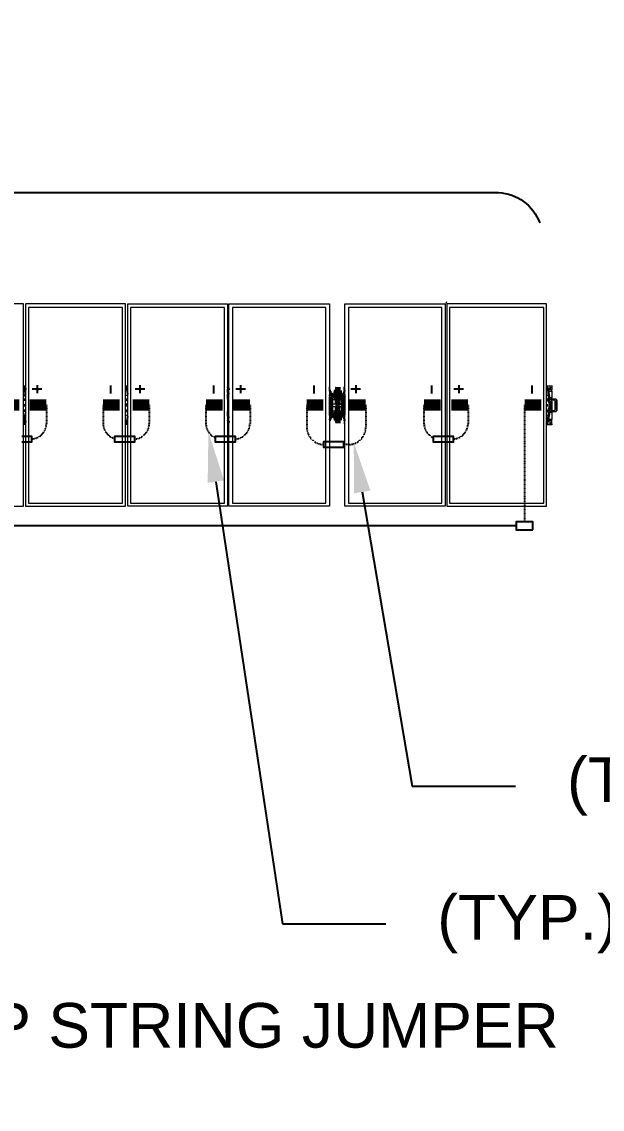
# Model space of a CAD drawing. Header units: feet. Extents: x -327 to 55127, y -2634 to 4121.
# Drawn here: x 2443.6 to 2703, y 1087.1 to 1573.4 of the extents above; entities that cross this region are included whole.
import ezdxf
from ezdxf import colors
from ezdxf.entities.mleader import LeaderData, LeaderLine
from ezdxf.enums import TextEntityAlignment as Align
from ezdxf.lldxf.tags import DXFTag
from ezdxf.math import Vec2, Vec3

# ---------------------------------------------------------------- set-up
doc = ezdxf.new("R2018")
doc.units = ezdxf.units.FT
doc.header["$MEASUREMENT"] = 0
doc.linetypes.add('HIDDEN', pattern=[0.375, 0.25, -0.125])
for name, color, linetype in [('E-DC HARNESS-NEG', 170, 'DC HARNESS CABLE'), ('E-HARN-COMP', 8, 'Continuous'), ('E-TRNK-CABL-NEG', 6, 'HIDDEN'), ('E-TRUNK-CABLE-POS', 6, 'HIDDEN'), ('G-ANNO-TEXT', 1, 'Continuous'), ('Polarity-Text', 7, 'Continuous')]:
    doc.layers.add(name, color=color, linetype=linetype)
doc.styles.add('NEI-A', font='arial.ttf')
doc.styles.get("Standard").update_dxf_attribs({"font": 'arial.ttf'})
tags = doc.linetypes.add('DC HARNESS CABLE', pattern='A,0.5,-0.2,["DH",Standard,S=0.1,R=0,X=-0.1,Y=-0.05],-0.2', length=0.9).pattern_tags.tags
tags[6] = DXFTag(74, 10)

# ---------------------------------------------------------------- blocks, each defined once
blk = doc.blocks.new('A$Cc93f9aa1')
at = {"lineweight": 5}
for points in [[(11.8462, 0), (12.0762, 0), (12.0762, 0.4666), (11.8462, 0.4666)], [(12.0812, 0), (12.3112, 0), (12.3112, 0.4666), (12.0812, 0.4666)], [(12.3045, 0.0067), (12.3045, 0.4583), (12.0878, 0.4583), (12.0878, 0.0067)], [(12.5462, 0), (12.3162, 0), (12.3162, 0.4666), (12.5462, 0.4666)], [(12.5395, 0.0067), (12.5395, 0.4583), (12.3228, 0.4583), (12.3228, 0.0067)], [(12.7811, 0.4666), (12.7811, 0), (12.5495, 0), (12.5495, 0.4666)], [(12.7728, 0.4583), (12.5578, 0.4583), (12.5578, 0.0067), (12.7728, 0.0067)], [(12.8161, 0.4666), (13.0478, 0.4666), (13.0478, 0), (12.8161, 0)], [(12.8245, 0.4583), (12.8245, 0.0067), (13.0395, 0.0067), (13.0395, 0.4583)], [(13.2811, 0.4666), (13.0511, 0.4666), (13.0511, 0), (13.2811, 0)], [(13.0578, 0.4583), (13.0578, 0.0067), (13.2745, 0.0067), (13.2745, 0.4583)], [(12.7928, 0.2667), (12.7945, 0.2667), (12.7945, 0.2583), (12.7928, 0.2583)], [(12.7978, 0.2717), (12.7961, 0.2717)], [(12.7978, 0.2617), (12.7961, 0.2617)], [(12.8045, 0.2617), (12.8028, 0.2617)], [(12.0795, 0.235), (12.0778, 0.2333), (12.0778, 0.2317), (12.0812, 0.2317), (12.0812, 0.2333), (12.0795, 0.2333)], [(12.3145, 0.235), (12.3128, 0.235), (12.3128, 0.2317), (12.3162, 0.2317), (12.3162, 0.2333), (12.3145, 0.2333)], [(12.5478, 0.235), (12.5478, 0.2333), (12.5462, 0.2333), (12.5462, 0.2317), (12.5478, 0.2317), (12.5495, 0.2317), (12.5495, 0.2333), (12.5495, 0.235)], [(12.7828, 0.245), (12.7811, 0.245)], [(12.7828, 0.235), (12.7811, 0.235)], [(12.7828, 0.23), (12.7811, 0.23)], [(12.7845, 0.2483), (12.7861, 0.2483), (12.7861, 0.245), (12.7845, 0.245), (12.7828, 0.2467), (12.7828, 0.2483)], [(12.7845, 0.2483), (12.7828, 0.2467), (12.7845, 0.245), (12.7861, 0.2467)], [(12.7861, 0.2467), (12.7845, 0.2467)], [(12.7945, 0.2483), (12.7928, 0.2483), (12.7911, 0.25), (12.7928, 0.2483)], [(12.7978, 0.2467), (12.7978, 0.2183), (12.7961, 0.2183), (12.7961, 0.2467)], [(12.7978, 0.2367), (12.7961, 0.2367)], [(12.7978, 0.23), (12.7961, 0.23)], [(12.7978, 0.23), (12.7961, 0.23)], [(12.8011, 0.2183), (12.8011, 0.2467), (12.8028, 0.2467), (12.8028, 0.2183)], [(12.8061, 0.23), (12.8045, 0.23)], [(12.8061, 0.23), (12.8045, 0.23)], [(12.8128, 0.2483), (12.8111, 0.2467), (12.8128, 0.245), (12.8145, 0.2467)], [(12.8178, 0.235), (12.8161, 0.235)], [(12.8178, 0.23), (12.8161, 0.23)], [(13.2895, 0.25), (13.2878, 0.25)], [(13.2911, 0.23), (13.2895, 0.23), (13.2878, 0.22), (13.2895, 0.22)], [(12.7828, 0.22), (12.7811, 0.22)], [(12.7861, 0.2167), (12.7861, 0.2183), (12.7861, 0.22), (12.7845, 0.22), (12.7828, 0.22), (12.7828, 0.2183), (12.7828, 0.2167), (12.7845, 0.2167)], [(12.7845, 0.22), (12.7828, 0.2183), (12.7845, 0.2167), (12.7861, 0.2183)], [(12.7861, 0.2183), (12.7845, 0.2183)], [(12.7861, 0.2183), (12.7845, 0.2183)], [(12.7911, 0.2133), (12.7911, 0.215), (12.7945, 0.215), (12.7945, 0.2117), (12.7945, 0.21), (12.7928, 0.21), (12.7928, 0.2083)], [(12.7961, 0.2167), (12.7945, 0.2167)], [(12.7978, 0.2033), (12.7961, 0.2033)], [(12.8128, 0.22), (12.8111, 0.2183), (12.8128, 0.2167), (12.8145, 0.2183)], [(12.8145, 0.21), (12.8145, 0.2133), (12.8161, 0.2133), (12.8161, 0.2117)], [(13.2961, 0.22), (13.2945, 0.22)], [(12.7961, 0.1967), (12.7961, 0.195), (12.7945, 0.195)], [(12.7995, 0.1967), (12.7978, 0.1967)], [(12.7995, 0.195), (12.7978, 0.195)], [(12.8028, 0.195), (12.8011, 0.195)]]:
    blk.add_lwpolyline(points, close=True, dxfattribs=at)
at = {"color": 2, "lineweight": 5}
blk.add_lwpolyline([(13.0495, 0.4683), (13.0511, 0.4716)], dxfattribs=at)
at = {"lineweight": 5}
for points in [[(12.0812, 0.2767), (12.0762, 0.2767)], [(12.3162, 0.2767), (12.3112, 0.2767)], [(12.5495, 0.2767), (12.5462, 0.2767)], [(13.2928, 0.2767), (13.2811, 0.2767)], [(13.2945, 0.2767), (13.2928, 0.2767), (13.2928, 0.2683), (13.2861, 0.2683), (13.2861, 0.2717), (13.2845, 0.2717), (13.2845, 0.27), (13.2828, 0.2733), (13.2845, 0.255), (13.2861, 0.255), (13.2861, 0.2533), (13.2845, 0.27), (13.2845, 0.2683), (13.2845, 0.2667), (13.2861, 0.265), (13.2861, 0.2683), (13.2845, 0.2683)], [(12.0762, 0.255), (12.0778, 0.255), (12.0778, 0.2633), (12.0795, 0.2733)], [(12.0812, 0.2467), (12.0778, 0.2467), (12.0762, 0.2467), (12.0762, 0.2517), (12.0778, 0.2533), (12.0778, 0.255)], [(12.0812, 0.275), (12.0795, 0.275), (12.0795, 0.2733), (12.0778, 0.2733), (12.0778, 0.27), (12.0778, 0.2683)], [(12.0795, 0.27), (12.0795, 0.2733), (12.0795, 0.275)], [(12.3128, 0.255), (12.3112, 0.255), (12.3112, 0.2567), (12.3128, 0.2633), (12.3128, 0.2733), (12.3128, 0.27), (12.3112, 0.2683)], [(12.3128, 0.2467), (12.3112, 0.2467), (12.3112, 0.255)], [(12.3145, 0.27), (12.3145, 0.2733), (12.3145, 0.275), (12.3128, 0.275), (12.3128, 0.2733), (12.3145, 0.2733)], [(12.5478, 0.255), (12.5462, 0.255), (12.5462, 0.2567), (12.5478, 0.2633), (12.5478, 0.2733), (12.5478, 0.275), (12.5478, 0.2733), (12.5478, 0.2717), (12.5462, 0.27), (12.5462, 0.2683)], [(12.5478, 0.2467), (12.5462, 0.2467), (12.5462, 0.255)], [(12.5478, 0.275), (12.5495, 0.275)], [(12.5495, 0.27), (12.5495, 0.2733)], [(12.7861, 0.2117), (12.7861, 0.2133), (12.7828, 0.2133), (12.7828, 0.2117), (12.7811, 0.21), (12.7811, 0.2133), (12.7828, 0.2133), (12.7828, 0.215), (12.7811, 0.215), (12.7811, 0.25), (12.7828, 0.25), (12.7828, 0.2517), (12.7828, 0.2533), (12.7811, 0.255), (12.7811, 0.2533), (12.7811, 0.255), (12.7811, 0.2517), (12.7861, 0.2517), (12.7861, 0.2533), (12.7861, 0.255), (12.7828, 0.265), (12.7811, 0.265), (12.7795, 0.2667)], [(12.7795, 0.255), (12.7795, 0.255)], [(12.7811, 0.2667), (12.7828, 0.2667), (12.7828, 0.2683), (12.7811, 0.2683), (12.7811, 0.27), (12.7811, 0.275)], [(12.7811, 0.27), (12.7811, 0.27)], [(12.7811, 0.2667), (12.7811, 0.2667)], [(12.7811, 0.265), (12.7861, 0.255), (12.7811, 0.255), (12.7811, 0.2567)], [(12.7811, 0.25), (12.7811, 0.2517)], [(12.7845, 0.2667), (12.7828, 0.2667), (12.7828, 0.2633), (12.7828, 0.265), (12.7845, 0.265), (12.7845, 0.2633)], [(12.7845, 0.2617), (12.7911, 0.2583), (12.7911, 0.2567)], [(12.7861, 0.2583), (12.7911, 0.2533)], [(12.7895, 0.2533), (12.7878, 0.2533), (12.7895, 0.2533), (12.7895, 0.2517), (12.7911, 0.2517), (12.7878, 0.255), (12.7878, 0.2517), (12.7861, 0.2517), (12.7878, 0.2517), (12.7878, 0.215), (12.7861, 0.215)], [(12.7861, 0.255), (12.7878, 0.255), (12.7861, 0.255), (12.7861, 0.2533)], [(12.7928, 0.2667), (12.7911, 0.2617), (12.7911, 0.25), (12.7911, 0.2517)], [(12.7911, 0.26), (12.7911, 0.25), (12.7928, 0.25), (12.7945, 0.2483), (12.7961, 0.2483)], [(12.7945, 0.255), (12.7945, 0.25), (12.7928, 0.25), (12.7911, 0.2517), (12.7928, 0.2567), (12.7928, 0.255), (12.7945, 0.255), (12.7945, 0.2583)], [(12.7928, 0.2667), (12.7928, 0.2667)], [(12.7928, 0.26), (12.7928, 0.26)], [(12.8045, 0.2683), (12.8028, 0.2683), (12.8011, 0.2683), (12.8011, 0.27), (12.7995, 0.27), (12.7978, 0.27), (12.7995, 0.27), (12.7978, 0.27), (12.7961, 0.2717), (12.7961, 0.2733), (12.7945, 0.2733), (12.7945, 0.27), (12.7961, 0.27), (12.7961, 0.2683), (12.7978, 0.2683), (12.7995, 0.2683), (12.7995, 0.2667)], [(12.7961, 0.27), (12.7945, 0.27), (12.7961, 0.27), (12.7978, 0.27), (12.7961, 0.27), (12.7978, 0.27), (12.7978, 0.2683), (12.7961, 0.2683), (12.7961, 0.2467)], [(12.7961, 0.2383), (12.7945, 0.2383), (12.7945, 0.2617), (12.7945, 0.27)], [(12.7945, 0.2667), (12.7961, 0.2667)], [(12.7961, 0.2733), (12.7978, 0.2733), (12.8028, 0.2733), (12.8045, 0.2733), (12.8061, 0.2733)], [(12.7961, 0.27), (12.7961, 0.27)], [(12.8028, 0.2467), (12.8028, 0.2683), (12.8011, 0.2683), (12.8011, 0.2467), (12.7995, 0.2467), (12.7995, 0.2183), (12.7978, 0.2183), (12.7978, 0.1967), (12.7961, 0.1967), (12.7961, 0.2183)], [(12.7978, 0.2717), (12.7995, 0.2717)], [(12.7978, 0.2667), (12.7995, 0.2667), (12.7995, 0.2467), (12.7978, 0.2467), (12.7978, 0.2683), (12.7995, 0.2683), (12.8011, 0.2683), (12.8028, 0.2683), (12.8028, 0.27), (12.8011, 0.27), (12.8028, 0.27), (12.8011, 0.27), (12.8028, 0.27), (12.8045, 0.27), (12.8028, 0.27), (12.8045, 0.27), (12.8061, 0.27)], [(12.8011, 0.2667), (12.8028, 0.2667)], [(12.8061, 0.2717), (12.8045, 0.2717), (12.8028, 0.27), (12.8045, 0.27), (12.8045, 0.2733), (12.8045, 0.2717)], [(12.8028, 0.2717), (12.8045, 0.2717), (12.8028, 0.2717)], [(12.8045, 0.27), (12.8045, 0.2617), (12.8045, 0.2383), (12.8028, 0.2383)], [(12.8028, 0.27), (12.8028, 0.27)], [(12.8078, 0.2517), (12.8078, 0.25), (12.8078, 0.2617), (12.8078, 0.2667), (12.8078, 0.2583), (12.8045, 0.2583), (12.8045, 0.2667), (12.8061, 0.2667), (12.8045, 0.2667)], [(12.8045, 0.2583), (12.8045, 0.255), (12.8078, 0.255), (12.8078, 0.2567), (12.8078, 0.2583)], [(12.8078, 0.2567), (12.8078, 0.2517), (12.8078, 0.25), (12.8061, 0.25), (12.8045, 0.255)], [(12.8061, 0.2667), (12.8061, 0.2667)], [(12.8061, 0.25), (12.8061, 0.2483), (12.8078, 0.25), (12.8061, 0.2483), (12.8078, 0.25), (12.8095, 0.25), (12.8095, 0.26)], [(12.8078, 0.26), (12.8078, 0.26)], [(12.8111, 0.255), (12.8095, 0.255), (12.8111, 0.255), (12.8111, 0.2533), (12.8111, 0.2517), (12.8145, 0.2517), (12.8145, 0.255), (12.8111, 0.255), (12.8161, 0.265), (12.8145, 0.265), (12.8161, 0.2667), (12.8145, 0.2667), (12.8145, 0.27), (12.8145, 0.275), (12.8161, 0.275)], [(12.8145, 0.265), (12.8095, 0.255), (12.8111, 0.255), (12.8111, 0.2533)], [(12.8145, 0.255), (12.8161, 0.255), (12.8161, 0.2533), (12.8161, 0.255), (12.8161, 0.2533), (12.8161, 0.2517), (12.8145, 0.2517), (12.8145, 0.25), (12.8161, 0.25), (12.8161, 0.215), (12.8145, 0.215), (12.8145, 0.2133), (12.8111, 0.2133), (12.8111, 0.2117), (12.8111, 0.21), (12.8095, 0.21), (12.8145, 0.2), (12.8161, 0.2), (12.8145, 0.2017)], [(12.8111, 0.215), (12.8095, 0.215), (12.8095, 0.2517), (12.8111, 0.2517), (12.8095, 0.2517), (12.8095, 0.255)], [(12.8095, 0.2517), (12.8095, 0.2517)], [(12.8111, 0.2517), (12.8111, 0.2517)], [(12.8145, 0.27), (12.8145, 0.27)], [(12.8145, 0.2667), (12.8145, 0.2667)], [(12.8161, 0.2567), (12.8161, 0.255)], [(12.8161, 0.2517), (12.8161, 0.25)], [(12.8178, 0.255), (12.8178, 0.255)], [(13.2828, 0.27), (13.2828, 0.2733), (13.2811, 0.2733), (13.2811, 0.2717)], [(13.2845, 0.255), (13.2845, 0.2467), (13.2811, 0.2467)], [(13.2811, 0.245), (13.2845, 0.245), (13.2861, 0.245), (13.2861, 0.2533), (13.2878, 0.25), (13.2878, 0.2467)], [(13.2828, 0.2733), (13.2828, 0.275), (13.2828, 0.2733)], [(13.2845, 0.2667), (13.2878, 0.25), (13.2895, 0.25), (13.2861, 0.265), (13.2928, 0.265), (13.2928, 0.2683)], [(13.2928, 0.265), (13.2928, 0.25), (13.2895, 0.25), (13.2895, 0.2467), (13.2878, 0.2467), (13.2878, 0.245), (13.2861, 0.245), (13.2878, 0.245), (13.2895, 0.245), (13.2895, 0.2467), (13.2928, 0.2467), (13.2928, 0.25)], [(13.2895, 0.2733), (13.2878, 0.2733), (13.2911, 0.2733), (13.2928, 0.2733)], [(13.2878, 0.2717), (13.2911, 0.2717)], [(12.0762, 0.2467), (12.0778, 0.2467)], [(12.0812, 0.245), (12.0778, 0.245), (12.0762, 0.245)], [(12.0812, 0.2433), (12.0778, 0.2433), (12.0762, 0.2433)], [(12.0778, 0.2433), (12.0778, 0.245)], [(12.3162, 0.2467), (12.3112, 0.2467)], [(12.3162, 0.245), (12.3112, 0.245), (12.3128, 0.245)], [(12.3112, 0.245), (12.3112, 0.2433), (12.3162, 0.2433)], [(12.5495, 0.2467), (12.5462, 0.2467)], [(12.5495, 0.245), (12.5462, 0.245), (12.5478, 0.245)], [(12.5462, 0.245), (12.5462, 0.2433), (12.5495, 0.2433)], [(12.7811, 0.2467), (12.7828, 0.2467), (12.7828, 0.2483), (12.7845, 0.2483), (12.7861, 0.2483), (12.7861, 0.2467), (12.7878, 0.2467)], [(12.7828, 0.2483), (12.7828, 0.2483)], [(12.7828, 0.2467), (12.7828, 0.245), (12.7845, 0.245), (12.7861, 0.245), (12.7861, 0.2467), (12.7845, 0.2467), (12.7861, 0.2467), (12.7845, 0.2467), (12.7861, 0.2467), (12.7845, 0.2467), (12.7861, 0.2467), (12.7845, 0.2467)], [(12.7828, 0.2467), (12.7828, 0.2467)], [(12.7828, 0.245), (12.7828, 0.245)], [(12.7845, 0.2483), (12.7845, 0.2483)], [(12.7845, 0.245), (12.7845, 0.245)], [(12.7861, 0.2483), (12.7861, 0.2483)], [(12.7861, 0.2467), (12.7861, 0.2467)], [(12.7861, 0.245), (12.7861, 0.245)], [(12.7945, 0.245), (12.7878, 0.245)], [(12.7978, 0.235), (12.7961, 0.235), (12.7945, 0.235), (12.7945, 0.2367), (12.7945, 0.2383), (12.7945, 0.2367), (12.7961, 0.235), (12.7878, 0.235), (12.7878, 0.23), (12.7961, 0.23), (12.7945, 0.2283), (12.7945, 0.2267), (12.7945, 0.23), (12.7961, 0.23), (12.7945, 0.23)], [(12.7945, 0.2467), (12.7945, 0.2483), (12.7961, 0.2483), (12.7945, 0.2483), (12.7945, 0.25)], [(12.7945, 0.195), (12.7945, 0.1933), (12.7961, 0.1933), (12.7961, 0.195), (12.7945, 0.195), (12.7945, 0.2033), (12.7945, 0.2267), (12.7961, 0.2267)], [(12.7961, 0.1933), (12.8028, 0.1933), (12.8045, 0.1933), (12.8028, 0.1933), (12.8028, 0.195), (12.8011, 0.195), (12.8028, 0.195), (12.8045, 0.195), (12.8045, 0.2033), (12.8028, 0.2033), (12.8045, 0.2033), (12.8045, 0.2267), (12.8028, 0.2267)], [(12.8028, 0.23), (12.8095, 0.23), (12.8095, 0.235), (12.8028, 0.235)], [(12.8095, 0.2483), (12.8045, 0.2483), (12.8061, 0.2483), (12.8078, 0.2483), (12.8061, 0.2483), (12.8078, 0.2483)], [(12.8095, 0.245), (12.8045, 0.245), (12.8061, 0.2467), (12.8095, 0.2467)], [(12.8061, 0.235), (12.8045, 0.235), (12.8045, 0.2383), (12.8061, 0.2383)], [(12.8045, 0.2383), (12.8045, 0.2367), (12.8061, 0.2367), (12.8045, 0.2367), (12.8045, 0.235)], [(12.8045, 0.2267), (12.8045, 0.23), (12.8045, 0.2267), (12.8061, 0.2267)], [(12.8095, 0.235), (12.8111, 0.235)], [(12.8111, 0.2467), (12.8111, 0.245), (12.8111, 0.2483), (12.8128, 0.2483), (12.8111, 0.2483), (12.8111, 0.2467), (12.8128, 0.2467), (12.8145, 0.2467), (12.8128, 0.245), (12.8111, 0.245), (12.8128, 0.245), (12.8145, 0.245), (12.8145, 0.2467), (12.8128, 0.2467), (12.8145, 0.2467), (12.8128, 0.2467), (12.8145, 0.2467), (12.8128, 0.2467), (12.8145, 0.2467), (12.8128, 0.2467), (12.8145, 0.2467), (12.8145, 0.2483), (12.8128, 0.2483), (12.8145, 0.2483), (12.8145, 0.2467)], [(12.8111, 0.2483), (12.8111, 0.2483)], [(12.8111, 0.2467), (12.8111, 0.2467)], [(12.8111, 0.245), (12.8111, 0.245)], [(12.8128, 0.2483), (12.8128, 0.2483)], [(12.8128, 0.245), (12.8128, 0.245)], [(12.8145, 0.2483), (12.8145, 0.2483)], [(12.8145, 0.2467), (12.8145, 0.2467)], [(12.8145, 0.245), (12.8145, 0.245)], [(12.8161, 0.245), (12.8178, 0.245)], [(13.2811, 0.2433), (13.2845, 0.2433), (13.2845, 0.245), (13.2845, 0.2433), (13.2845, 0.245)], [(13.2811, 0.2317), (13.2845, 0.2317), (13.2845, 0.2333), (13.2828, 0.2333), (13.2828, 0.235), (13.2811, 0.2333)], [(13.2895, 0.2317), (13.2895, 0.235), (13.2861, 0.2433), (13.2861, 0.245), (13.2845, 0.245), (13.2845, 0.2467)], [(13.2878, 0.235), (13.2845, 0.2433), (13.2861, 0.2433), (13.2845, 0.2433), (13.2861, 0.2433), (13.2861, 0.245), (13.2845, 0.245), (13.2861, 0.245)], [(13.2895, 0.235), (13.2878, 0.235), (13.2878, 0.2317), (13.2845, 0.2233)], [(13.2878, 0.2217), (13.2861, 0.2217), (13.2895, 0.23), (13.2911, 0.23)], [(13.2878, 0.245), (13.2895, 0.235), (13.2911, 0.235), (13.2895, 0.235), (13.2895, 0.23), (13.2878, 0.23)], [(13.2911, 0.2317), (13.2911, 0.235), (13.2895, 0.245)], [(13.2945, 0.2467), (13.2928, 0.2467), (13.2945, 0.2467), (13.2961, 0.245), (13.2978, 0.245), (13.2961, 0.245), (13.2928, 0.245), (13.2928, 0.2183), (13.2945, 0.2183), (13.2945, 0.22), (13.2961, 0.22), (13.2961, 0.2183), (13.2961, 0.22), (13.2978, 0.22), (13.2995, 0.22), (13.2995, 0.2217)], [(13.2978, 0.2467), (13.2961, 0.2467), (13.2945, 0.2467), (13.2928, 0.2467), (13.2928, 0.245), (13.2945, 0.245)], [(13.2928, 0.2467), (13.2961, 0.2467), (13.2978, 0.2467), (13.2978, 0.245), (13.2995, 0.245), (13.2995, 0.2433), (13.3011, 0.2433)], [(13.2928, 0.22), (13.2928, 0.2233), (13.2928, 0.2417), (13.2928, 0.245)], [(13.3028, 0.2467), (13.2995, 0.2467), (13.2945, 0.2467), (13.2961, 0.2467), (13.2961, 0.245)], [(13.2995, 0.2433), (13.2995, 0.245), (13.2978, 0.245), (13.2961, 0.245), (13.2961, 0.2467)], [(13.2995, 0.245), (13.2978, 0.245)], [(13.3011, 0.2283), (13.3011, 0.2233), (13.3011, 0.2433), (13.3011, 0.2383)], [(13.3011, 0.2267), (13.3011, 0.2283), (13.3011, 0.2383), (13.3028, 0.2383)], [(13.3011, 0.2367), (13.3011, 0.2383), (13.3011, 0.2367)], [(13.3028, 0.245), (13.3045, 0.245), (13.3045, 0.22), (13.3028, 0.22)], [(12.0812, 0.2217), (12.0778, 0.2217), (12.0762, 0.2217)], [(12.0762, 0.22), (12.0778, 0.22), (12.0812, 0.22)], [(12.0778, 0.21), (12.0778, 0.2117), (12.0762, 0.215), (12.0762, 0.2183), (12.0778, 0.2183), (12.0762, 0.2183)], [(12.0762, 0.21), (12.0778, 0.21), (12.0778, 0.2), (12.0795, 0.1933), (12.0795, 0.1917), (12.0812, 0.1917)], [(12.0778, 0.22), (12.0778, 0.2217)], [(12.0812, 0.2183), (12.0778, 0.2183)], [(12.3162, 0.2217), (12.3112, 0.2217), (12.3112, 0.22)], [(12.3162, 0.22), (12.3112, 0.22), (12.3128, 0.22)], [(12.3145, 0.1917), (12.3128, 0.1917), (12.3128, 0.2), (12.3112, 0.21), (12.3112, 0.2183), (12.3128, 0.2183)], [(12.3112, 0.2183), (12.3162, 0.2183)], [(12.5495, 0.2217), (12.5462, 0.2217), (12.5462, 0.22)], [(12.5495, 0.22), (12.5462, 0.22), (12.5478, 0.22)], [(12.5478, 0.1917), (12.5478, 0.2), (12.5462, 0.21), (12.5462, 0.2183), (12.5478, 0.2183)], [(12.5462, 0.2183), (12.5495, 0.2183)], [(12.7795, 0.21), (12.7795, 0.21)], [(12.7811, 0.2017), (12.7795, 0.2)], [(12.7811, 0.2183), (12.7828, 0.2183), (12.7828, 0.22), (12.7845, 0.22), (12.7861, 0.22), (12.7861, 0.2183), (12.7861, 0.2167), (12.7845, 0.2167), (12.7828, 0.2183)], [(12.7811, 0.2133), (12.7811, 0.215)], [(12.7811, 0.2117), (12.7811, 0.21), (12.7861, 0.21), (12.7811, 0.2), (12.7828, 0.2), (12.7861, 0.21), (12.7861, 0.2117), (12.7861, 0.21), (12.7878, 0.21), (12.7911, 0.2133), (12.7895, 0.2133), (12.7895, 0.2117), (12.7878, 0.2117), (12.7895, 0.2117)], [(12.7828, 0.22), (12.7828, 0.22)], [(12.7828, 0.2183), (12.7828, 0.2183)], [(12.7828, 0.2167), (12.7828, 0.2167)], [(12.7845, 0.2017), (12.7845, 0.2), (12.7828, 0.2), (12.7828, 0.2017), (12.7828, 0.1983), (12.7845, 0.1983)], [(12.7845, 0.22), (12.7845, 0.22)], [(12.7845, 0.2183), (12.7861, 0.2183)], [(12.7845, 0.2183), (12.7861, 0.2183)], [(12.7845, 0.2183), (12.7861, 0.2183)], [(12.7845, 0.2183), (12.7861, 0.2183)], [(12.7845, 0.2183), (12.7861, 0.2183)], [(12.7845, 0.2167), (12.7845, 0.2167)], [(12.7845, 0.2033), (12.7911, 0.2067), (12.7911, 0.2083)], [(12.7861, 0.22), (12.7861, 0.22)], [(12.7861, 0.2183), (12.7861, 0.2183)], [(12.7861, 0.2167), (12.7861, 0.2167)], [(12.7861, 0.215), (12.7861, 0.215)], [(12.7861, 0.2133), (12.7878, 0.2133), (12.7878, 0.21), (12.7861, 0.21)], [(12.7861, 0.2067), (12.7911, 0.2117)], [(12.7878, 0.22), (12.7945, 0.22)], [(12.7878, 0.215), (12.7878, 0.215)], [(12.7911, 0.205), (12.7911, 0.215), (12.7928, 0.2167), (12.7945, 0.2167), (12.7928, 0.2167), (12.7911, 0.215)], [(12.7928, 0.1983), (12.7911, 0.205), (12.7911, 0.215), (12.7911, 0.2133)], [(12.7945, 0.215), (12.7945, 0.2167), (12.7928, 0.215)], [(12.7945, 0.2067), (12.7945, 0.1983), (12.7928, 0.1983), (12.7928, 0.2067), (12.7945, 0.2067), (12.7945, 0.21)], [(12.7928, 0.205), (12.7928, 0.205)], [(12.7961, 0.2167), (12.7945, 0.2167), (12.7945, 0.2183)], [(12.8028, 0.2183), (12.8028, 0.1967), (12.8011, 0.1967), (12.8011, 0.2183), (12.7995, 0.2183), (12.7995, 0.1983), (12.7978, 0.1983)], [(12.8095, 0.2183), (12.8061, 0.2183), (12.8045, 0.22), (12.8095, 0.22)], [(12.8095, 0.205), (12.8095, 0.215), (12.8078, 0.215), (12.8061, 0.2167), (12.8045, 0.2167), (12.8095, 0.2167)], [(12.8045, 0.21), (12.8045, 0.2067), (12.8078, 0.2067), (12.8078, 0.2083), (12.8078, 0.21), (12.8061, 0.21), (12.8045, 0.2117), (12.8061, 0.215), (12.8078, 0.215), (12.8078, 0.2083)], [(12.8045, 0.1983), (12.8061, 0.1983), (12.8045, 0.1983), (12.8045, 0.2067)], [(12.8061, 0.215), (12.8061, 0.2167), (12.8078, 0.2167), (12.8061, 0.2167), (12.8078, 0.215), (12.8061, 0.2167), (12.8078, 0.2167)], [(12.8078, 0.2067), (12.8078, 0.1983), (12.8078, 0.215), (12.8078, 0.2133)], [(12.8078, 0.205), (12.8078, 0.205)], [(12.8095, 0.215), (12.8095, 0.215)], [(12.8111, 0.2117), (12.8095, 0.2117), (12.8095, 0.21), (12.8095, 0.2133), (12.8111, 0.2133)], [(12.8095, 0.21), (12.8111, 0.21)], [(12.8128, 0.2183), (12.8145, 0.2183), (12.8128, 0.2183), (12.8145, 0.2183), (12.8128, 0.2183), (12.8145, 0.2183), (12.8128, 0.2183), (12.8145, 0.2183), (12.8128, 0.2183), (12.8145, 0.2183), (12.8145, 0.22), (12.8128, 0.22), (12.8111, 0.22), (12.8111, 0.2183), (12.8111, 0.2167), (12.8128, 0.2167), (12.8145, 0.2183), (12.8145, 0.2167), (12.8128, 0.2167), (12.8111, 0.2167), (12.8111, 0.2183), (12.8111, 0.22), (12.8128, 0.22), (12.8145, 0.22), (12.8145, 0.2183)], [(12.8111, 0.22), (12.8111, 0.22)], [(12.8111, 0.2183), (12.8111, 0.2183)], [(12.8111, 0.2167), (12.8111, 0.2167)], [(12.8111, 0.215), (12.8111, 0.215)], [(12.8161, 0.2), (12.8111, 0.21), (12.8145, 0.21)], [(12.8128, 0.22), (12.8128, 0.22)], [(12.8128, 0.2167), (12.8128, 0.2167)], [(12.8145, 0.22), (12.8145, 0.22)], [(12.8145, 0.2183), (12.8145, 0.2183)], [(12.8145, 0.2167), (12.8145, 0.2167)], [(12.8161, 0.22), (12.8178, 0.22)], [(12.8161, 0.215), (12.8161, 0.2133)], [(12.8178, 0.2117), (12.8161, 0.2117), (12.8161, 0.21)], [(12.8178, 0.21), (12.8178, 0.21)], [(13.2861, 0.2217), (13.2845, 0.2217), (13.2845, 0.22), (13.2845, 0.2217), (13.2811, 0.2217)], [(13.2811, 0.22), (13.2845, 0.22), (13.2861, 0.22), (13.2878, 0.22)], [(13.2811, 0.2183), (13.2845, 0.2183)], [(13.2828, 0.1917), (13.2845, 0.21), (13.2861, 0.2117), (13.2861, 0.22), (13.2878, 0.22), (13.2895, 0.22), (13.2895, 0.2183), (13.2878, 0.2183), (13.2878, 0.22), (13.2878, 0.215), (13.2878, 0.2167), (13.2895, 0.2167), (13.2878, 0.2167), (13.2878, 0.215), (13.2845, 0.2), (13.2861, 0.2), (13.2895, 0.2167), (13.2928, 0.2167), (13.2928, 0.2)], [(13.2845, 0.2217), (13.2845, 0.22), (13.2861, 0.22), (13.2861, 0.2217), (13.2845, 0.2217), (13.2861, 0.2217), (13.2845, 0.22), (13.2861, 0.22), (13.2845, 0.22), (13.2845, 0.2183), (13.2845, 0.21)], [(13.2845, 0.1967), (13.2845, 0.195), (13.2861, 0.2117), (13.2878, 0.215), (13.2895, 0.215)], [(13.2928, 0.2167), (13.2928, 0.2183), (13.2895, 0.2183), (13.2895, 0.2167)], [(13.3011, 0.2217), (13.2995, 0.2217), (13.2995, 0.22), (13.2978, 0.22), (13.2978, 0.2183), (13.2961, 0.2183), (13.2928, 0.2183), (13.2945, 0.2183), (13.2995, 0.2183), (13.3028, 0.2183)], [(13.2945, 0.22), (13.2928, 0.22), (13.2961, 0.22), (13.2978, 0.22), (13.2961, 0.22), (13.2978, 0.22), (13.2995, 0.22)], [(13.2928, 0.2183), (13.2945, 0.2183)], [(12.0812, 0.1883), (12.0762, 0.1883)], [(12.0778, 0.1967), (12.0778, 0.195), (12.0778, 0.1917), (12.0795, 0.1917), (12.0795, 0.19), (12.0795, 0.1917), (12.0795, 0.195)], [(12.3112, 0.1967), (12.3128, 0.195), (12.3128, 0.19), (12.3145, 0.19), (12.3145, 0.1917), (12.3145, 0.195)], [(12.3162, 0.1883), (12.3112, 0.1883)], [(12.5462, 0.1967), (12.5462, 0.195), (12.5478, 0.1933), (12.5478, 0.19), (12.5495, 0.19)], [(12.5495, 0.1883), (12.5462, 0.1883)], [(12.5495, 0.195), (12.5495, 0.1917), (12.5478, 0.1917), (12.5478, 0.19)], [(12.7811, 0.1983), (12.7828, 0.1983), (12.7811, 0.1967)], [(12.7811, 0.1983), (12.7811, 0.1983)], [(12.7811, 0.195), (12.7811, 0.19)], [(12.7811, 0.195), (12.7811, 0.195)], [(12.7945, 0.1983), (12.7961, 0.1983)], [(12.7978, 0.1933), (12.7961, 0.1933), (12.7978, 0.1933), (12.7961, 0.1933), (12.7978, 0.195), (12.7995, 0.195), (12.7978, 0.195), (12.7978, 0.1967)], [(12.7978, 0.195), (12.7961, 0.195), (12.7961, 0.1967)], [(12.7995, 0.1983), (12.7995, 0.1967), (12.8011, 0.1967), (12.8028, 0.1967), (12.8011, 0.1967), (12.8011, 0.195), (12.8028, 0.195), (12.8045, 0.1933), (12.8061, 0.1933), (12.8045, 0.1933), (12.8028, 0.1933)], [(12.8011, 0.1983), (12.8028, 0.1983)], [(12.8028, 0.195), (12.8028, 0.1967), (12.8028, 0.195), (12.8045, 0.195), (12.8045, 0.1933)], [(12.8061, 0.195), (12.8045, 0.195), (12.8028, 0.1967)], [(12.8145, 0.1967), (12.8145, 0.1983), (12.8161, 0.1983)], [(12.8145, 0.1983), (12.8145, 0.1983)], [(12.8145, 0.195), (12.8145, 0.19), (12.8161, 0.19)], [(13.2811, 0.1933), (13.2828, 0.1917), (13.2828, 0.19), (13.2845, 0.19)], [(13.2811, 0.1883), (13.2928, 0.1883)], [(13.2945, 0.1883), (13.2928, 0.1883), (13.2928, 0.1967), (13.2861, 0.1967), (13.2861, 0.195), (13.2845, 0.195), (13.2828, 0.1917), (13.2828, 0.19)], [(13.2845, 0.1917), (13.2828, 0.1917), (13.2828, 0.195)], [(13.2928, 0.1967), (13.2928, 0.2), (13.2861, 0.2), (13.2861, 0.1967), (13.2845, 0.1967), (13.2845, 0.1983)], [(13.2911, 0.1933), (13.2878, 0.1933)], [(13.2895, 0.1917), (13.2878, 0.1917), (13.2911, 0.1917), (13.2928, 0.1917)]]:
    blk.add_lwpolyline(points, dxfattribs=at)
at = {"color": 8, "lineweight": 5, "true_color": 0x808080}
for points in [[(12.0812, 0.2767), (12.0762, 0.2767)], [(12.3162, 0.2767), (12.3112, 0.2767)], [(12.5495, 0.2767), (12.5462, 0.2767)], [(13.2928, 0.2767), (13.2811, 0.2767)], [(12.0762, 0.2733), (12.0778, 0.2733), (12.0778, 0.275), (12.0795, 0.275)], [(12.0762, 0.27), (12.0778, 0.27), (12.0778, 0.2683), (12.0762, 0.2617)], [(12.0762, 0.2683), (12.0778, 0.2683), (12.0762, 0.2667)], [(12.0812, 0.255), (12.0778, 0.255)], [(12.0795, 0.2733), (12.0795, 0.2733)], [(12.0795, 0.2733), (12.0812, 0.2583)], [(12.0812, 0.2683), (12.0812, 0.27)], [(12.3112, 0.2733), (12.3128, 0.2733), (12.3128, 0.275)], [(12.3112, 0.27), (12.3128, 0.27), (12.3128, 0.2683), (12.3112, 0.2617)], [(12.3112, 0.2667), (12.3112, 0.2683), (12.3128, 0.2683)], [(12.3162, 0.255), (12.3112, 0.255)], [(12.3145, 0.2733), (12.3145, 0.2733)], [(12.3145, 0.2733), (12.3162, 0.2583)], [(12.3162, 0.2683), (12.3145, 0.27)], [(12.5462, 0.2733), (12.5462, 0.275), (12.5478, 0.275)], [(12.5462, 0.2617), (12.5462, 0.27), (12.5478, 0.27)], [(12.5462, 0.2667), (12.5462, 0.2683)], [(12.5495, 0.255), (12.5462, 0.255)], [(12.5478, 0.2733), (12.5495, 0.2583)], [(12.5495, 0.2733), (12.5495, 0.2733)], [(12.5495, 0.2683), (12.5495, 0.27)], [(12.7795, 0.2567), (12.7795, 0.2567)], [(12.7811, 0.2567), (12.7828, 0.2567)], [(12.7845, 0.26), (12.7861, 0.2583), (12.7878, 0.2583), (12.7895, 0.2567), (12.7911, 0.255)], [(12.7861, 0.2483), (12.7861, 0.2517)], [(12.7945, 0.2617), (12.7945, 0.27)], [(12.7945, 0.2583), (12.7961, 0.2583)], [(12.7945, 0.255), (12.7961, 0.255)], [(12.7961, 0.2733), (12.7961, 0.2717)], [(12.7961, 0.2717), (12.7961, 0.2717)], [(12.7961, 0.27), (12.7978, 0.27), (12.7995, 0.27), (12.7978, 0.27), (12.7995, 0.27), (12.8011, 0.27), (12.8028, 0.27), (12.8011, 0.27)], [(12.7961, 0.2617), (12.7961, 0.2383), (12.7961, 0.235), (12.7978, 0.235)], [(12.8028, 0.2717), (12.8028, 0.2733)], [(12.8028, 0.2717), (12.8028, 0.2717)], [(12.8028, 0.27), (12.8045, 0.27), (12.8045, 0.2617)], [(12.8028, 0.2617), (12.8028, 0.2383), (12.8028, 0.235)], [(12.8045, 0.2583), (12.8061, 0.2583)], [(12.8045, 0.255), (12.8061, 0.255)], [(12.8111, 0.2517), (12.8111, 0.2483)], [(12.8161, 0.2667), (12.8178, 0.2667)], [(12.8161, 0.2567), (12.8178, 0.2567)], [(12.8161, 0.2567), (12.8161, 0.2567)], [(13.2811, 0.275), (13.2828, 0.275)], [(13.2811, 0.265), (13.2828, 0.2733)], [(13.2845, 0.255), (13.2811, 0.255)], [(12.7828, 0.25), (12.7828, 0.2483)], [(12.7828, 0.245), (12.7828, 0.22)], [(12.7861, 0.22), (12.7861, 0.245)], [(12.7945, 0.25), (12.7961, 0.25)], [(12.7961, 0.2033), (12.7961, 0.2267), (12.7961, 0.23), (12.7978, 0.23)], [(12.8028, 0.2033), (12.8028, 0.23)], [(12.8045, 0.25), (12.8061, 0.25)], [(12.8045, 0.235), (12.8061, 0.235)], [(12.8045, 0.23), (12.8061, 0.23)], [(12.8111, 0.245), (12.8111, 0.22)], [(12.8145, 0.2483), (12.8145, 0.25)], [(12.8145, 0.22), (12.8145, 0.245)], [(13.2961, 0.245), (13.2978, 0.245)], [(13.3028, 0.2467), (13.3028, 0.2183)], [(12.0762, 0.195), (12.0778, 0.195), (12.0778, 0.1967), (12.0762, 0.2033)], [(12.0778, 0.21), (12.0812, 0.21)], [(12.0812, 0.2067), (12.0795, 0.1917)], [(12.3112, 0.21), (12.3162, 0.21)], [(12.3112, 0.195), (12.3128, 0.195), (12.3128, 0.1967), (12.3112, 0.2033)], [(12.3162, 0.2067), (12.3145, 0.1917)], [(12.5462, 0.21), (12.5495, 0.21)], [(12.5462, 0.2033), (12.5462, 0.195), (12.5478, 0.195)], [(12.5495, 0.2067), (12.5478, 0.1917)], [(12.7795, 0.2083), (12.7795, 0.2083)], [(12.7811, 0.21), (12.7811, 0.2083)], [(12.7828, 0.2167), (12.7828, 0.215)], [(12.7911, 0.21), (12.7895, 0.2083), (12.7878, 0.2083), (12.7861, 0.2067), (12.7845, 0.205)], [(12.7861, 0.215), (12.7861, 0.2167)], [(12.7945, 0.215), (12.7961, 0.215)], [(12.7945, 0.2117), (12.7961, 0.2117)], [(12.7945, 0.2067), (12.7961, 0.2067)], [(12.7945, 0.195), (12.7945, 0.2033)], [(12.8011, 0.195), (12.8028, 0.195), (12.8045, 0.195), (12.8028, 0.195), (12.8045, 0.195), (12.8045, 0.2033)], [(12.8061, 0.215), (12.8045, 0.215)], [(12.8045, 0.2117), (12.8061, 0.2117)], [(12.8045, 0.2067), (12.8061, 0.2067)], [(12.8111, 0.2167), (12.8111, 0.215)], [(12.8145, 0.215), (12.8145, 0.2167)], [(12.8161, 0.2083), (12.8161, 0.21)], [(12.8161, 0.2083), (12.8161, 0.2083)], [(13.2811, 0.21), (13.2845, 0.21)], [(13.2961, 0.22), (13.2978, 0.22)], [(12.0762, 0.1967), (12.0778, 0.1967), (12.0762, 0.1983)], [(12.0795, 0.19), (12.0778, 0.19), (12.0778, 0.1917), (12.0762, 0.1917)], [(12.0812, 0.1883), (12.0762, 0.1883)], [(12.0795, 0.1917), (12.0795, 0.1917)], [(12.0812, 0.1967), (12.0812, 0.195), (12.0828, 0.195)], [(12.3112, 0.1967), (12.3112, 0.1983)], [(12.3128, 0.19), (12.3128, 0.1917), (12.3112, 0.1917)], [(12.3162, 0.1883), (12.3112, 0.1883)], [(12.3145, 0.195), (12.3162, 0.1967)], [(12.3145, 0.195), (12.3162, 0.195), (12.3145, 0.195)], [(12.3145, 0.1917), (12.3145, 0.1917)], [(12.5478, 0.1967), (12.5462, 0.1967), (12.5462, 0.1983)], [(12.5478, 0.19), (12.5462, 0.1917)], [(12.5495, 0.1883), (12.5462, 0.1883)], [(12.5495, 0.1967), (12.5495, 0.195), (12.5512, 0.195)], [(12.5495, 0.1917), (12.5495, 0.1917)], [(12.7811, 0.1983), (12.7828, 0.1983)], [(12.7811, 0.1967), (12.7828, 0.1967)], [(12.7811, 0.195), (12.7828, 0.195)], [(12.7961, 0.195), (12.7978, 0.195), (12.7995, 0.195)], [(12.7961, 0.1933), (12.7961, 0.1933)], [(12.7961, 0.1933), (12.7978, 0.1933)], [(12.7995, 0.1967), (12.8011, 0.1967), (12.8028, 0.1967)], [(12.8028, 0.1933), (12.8028, 0.1933)], [(12.8028, 0.1933), (12.8045, 0.1933)], [(12.8145, 0.1967), (12.8161, 0.1967)], [(12.8145, 0.195), (12.8161, 0.195)], [(13.2828, 0.1917), (13.2828, 0.1933), (13.2811, 0.2)], [(13.2828, 0.19), (13.2811, 0.19)], [(13.2928, 0.1883), (13.2811, 0.1883)]]:
    blk.add_lwpolyline(points, dxfattribs=at)
for points in [[(12.0828, 0.27), (12.0812, 0.27)], [(12.3162, 0.27), (12.3145, 0.27)], [(12.5512, 0.27), (12.5495, 0.27)], [(12.7828, 0.27), (12.7811, 0.27)], [(12.7828, 0.2667), (12.7811, 0.2667)], [(12.8045, 0.27), (12.8028, 0.27)], [(12.8161, 0.27), (12.8145, 0.27)], [(12.7978, 0.2367), (12.7961, 0.2367)], [(12.7978, 0.2283), (12.7961, 0.2283)], [(12.8045, 0.2367), (12.8028, 0.2367)], [(12.8045, 0.2283), (12.8028, 0.2283)], [(12.7995, 0.195), (12.7978, 0.195)], [(12.8178, 0.1983), (12.8161, 0.1983)]]:
    blk.add_lwpolyline(points, close=True, dxfattribs=at)
blk = doc.blocks.new('DETAIL_TITLE')
at = {"style": 'NEI-A', "flags": 8}
blk.add_attdef('#', text='', height=0.2, dxfattribs=at).set_placement((0.5922, -0.5109), align=Align.MIDDLE_CENTER)
at = {"lineweight": 30, "flags": 104}
blk.add_attdef('DETAIL_TITLE', text='', height=0.2, dxfattribs=at).set_placement((0.9099, -0.5251), align=Align.BOTTOM_LEFT)
at = {"style": 'NEI-A'}
for tag, p in [('SCALE:', (0.9386, -0.7379)), ('1"_=_', (1.5474, -0.7379))]:
    blk.add_attdef(tag, text='', height=0.1, dxfattribs=at).set_placement(p, align=Align.BOTTOM_LEFT)

msp = doc.modelspace()

# ---------------------------------------------------------------- linework, layer by layer
at = {"layer": 'E-DC HARNESS-NEG', "ltscale": 0.5}
msp.add_lwpolyline([(2664.74, 1348.01), (2007.94, 1348.01), (2007.94, 1333.61)], dxfattribs=at)
at = {"layer": 'E-HARN-COMP', "const_width": 5}
for points in [[(2435, 1402.04), (2442.46, 1402.04)], [(2447.17, 1402.04), (2454.62, 1402.04)], [(2479.93, 1402.04), (2487.38, 1402.04)], [(2493.13, 1402.04), (2500.59, 1402.04)], [(2525.89, 1402.04), (2533.34, 1402.04)], [(2538.14, 1402.04), (2545.6, 1402.04)], [(2570.99, 1402.04), (2578.44, 1402.04)], [(2589.92, 1402.04), (2597.37, 1402.04)], [(2623.36, 1402.04), (2630.81, 1402.04)], [(2635.61, 1402.04), (2643.07, 1402.04)], [(2668.36, 1402.04), (2675.81, 1402.04)]]:
    msp.add_lwpolyline(points, dxfattribs=at)
at = {"layer": 'E-HARN-COMP'}
for points in [[(2443.59, 1385.63), (2448.15, 1385.63), (2448.15, 1387.95), (2443.59, 1387.95)], [(2489.55, 1387.95), (2484.99, 1387.95), (2484.99, 1385.63), (2489.55, 1385.63)], [(2489.55, 1385.63), (2494.11, 1385.63), (2494.11, 1387.95), (2489.55, 1387.95)], [(2534.56, 1387.95), (2529.99, 1387.95), (2529.99, 1385.63), (2534.56, 1385.63)], [(2534.56, 1385.63), (2539.12, 1385.63), (2539.12, 1387.95), (2534.56, 1387.95)], [(2632.03, 1387.95), (2627.46, 1387.95), (2627.46, 1385.63), (2632.03, 1385.63)], [(2632.03, 1385.63), (2636.59, 1385.63), (2636.59, 1387.95), (2632.03, 1387.95)], [(2583.03, 1385.56), (2578.46, 1385.56), (2578.46, 1383.23), (2583.03, 1383.23)], [(2583.03, 1383.23), (2587.59, 1383.23), (2587.59, 1385.56), (2583.03, 1385.56)]]:
    msp.add_lwpolyline(points, dxfattribs=at)
msp.add_lwpolyline([(2672.08, 1346.22), (2672.08, 1349.84), (2664.63, 1349.84), (2664.63, 1346.22)], close=True, dxfattribs=at)
at = {"layer": 'E-TRNK-CABL-NEG', "ltscale": 0.1}
for points in [[(2479.93, 1402.04), (2479.93, 1393.8, 0.333388), (2484.99, 1387.06, 0.333388)], [(2525.89, 1402.04), (2525.89, 1393.8, 0.293541), (2529.99, 1387.41, 0.293541)], [(2570.99, 1402.04), (2570.99, 1392.08, 0.404462), (2578.47, 1384.34)], [(2623.36, 1402.04), (2623.36, 1393.8, 0.293541), (2627.46, 1387.41, 0.293541)]]:
    msp.add_lwpolyline(points, format="xyb", dxfattribs=at)
msp.add_lwpolyline([(2668.36, 1402.04), (2668.36, 1349.84)], dxfattribs=at)
at = {"layer": 'E-TRUNK-CABLE-POS', "ltscale": 0.1}
for points in [[(2454.62, 1402.04), (2454.62, 1393.8, -0.391396), (2448.15, 1386.8, -0.391396)], [(2500.59, 1402.04), (2500.59, 1393.8, -0.391396), (2494.11, 1386.8, -0.391396)], [(2545.6, 1402.04), (2545.6, 1393.8, -0.391396), (2539.12, 1386.8, -0.391396)], [(2597.37, 1402.04), (2597.37, 1392.08, -0.404462), (2589.89, 1384.34), (2587.59, 1384.34)], [(2643.07, 1402.04), (2643.07, 1393.8, -0.391396), (2636.59, 1386.8, -0.391396)]]:
    msp.add_lwpolyline(points, format="xyb", dxfattribs=at)
at = {"layer": 'G-ANNO-TEXT', "flags": 128}
for points in [[(1366.56, 1483.44, -0.298343), (1385.07, 1497.09), (2003.89, 1497.09, 0.298343), (2022.4, 1510.74, 0.298343), (2040.9, 1497.09), (2656.61, 1497.09)], [(2656.61, 1497.09, -0.298343), (2675.11, 1483.44)]]:
    msp.add_lwpolyline(points, format="xyb", dxfattribs=at)
at = {"layer": 'Polarity-Text'}
for p, q in [((2450.43, 1410.89), (2450.43, 1407.27)), ((2483.32, 1410.82), (2483.32, 1407.2)), ((2496.39, 1410.89), (2496.39, 1407.27)), ((2529.29, 1410.82), (2529.29, 1407.2)), ((2541.4, 1410.89), (2541.4, 1407.27)), ((2574.14, 1410.82), (2574.14, 1407.2)), ((2592.88, 1410.89), (2592.88, 1407.27)), ((2626.76, 1410.82), (2626.76, 1407.2)), ((2638.87, 1410.89), (2638.87, 1407.27)), ((2671.51, 1410.82), (2671.51, 1407.2)), ((2452.57, 1409.08), (2448.29, 1409.08)), ((2498.53, 1409.08), (2494.26, 1409.08)), ((2543.54, 1409.08), (2539.26, 1409.08)), ((2595.01, 1409.08), (2590.74, 1409.08)), ((2641.01, 1409.08), (2636.73, 1409.08))]:
    msp.add_line(p, q, dxfattribs=at)

# ---------------------------------------------------------------- block references
at = {"xscale": 194.04614304, "yscale": 194.04614304, "zscale": 194.04614304}
msp.add_blockref('A$Cc93f9aa1', (101.02, 1356.77), dxfattribs=at)
at = {"layer": 'G-ANNO-TEXT'}
ref = msp.add_blockref('DETAIL_TITLE', (57.64, 2212.85), dxfattribs=dict(at, xscale=128.9267043143703, yscale=128.9267043143703, zscale=128.9267043143703))
lines = msp.add_mtext('{\\LDC BLOCK TYPE-2 (2) STRINGS (52) MODULES [580W-SOUTH MOTOR GAP] }', dxfattribs={"layer": '0', "insert": (174.95, 2183.83), "char_height": 1139.5591, "attachment_point": 1})
ref.add_attrib('DETAIL_TITLE', '', (174.95, 2183.83)).embed_mtext(lines)

# ---------------------------------------------------------------- next in the draw order: leaders
ml = msp.add_multileader_mtext('Standard', dxfattribs=at)
ml.set_content('(TYP.) (+) MODULE LEAD', color=256, style='NEI-A')
ml.set_leader_properties()
ml.build(insert=Vec2(0, 0))
ml.multileader.update_dxf_attribs({"dogleg_length": 0.36, "arrow_head_size": 22.51})
ctx = ml.context
ctx.base_point, ctx.char_height, ctx.arrow_head_size, ctx.landing_gap_size, ctx.plane_origin = Vec3(2664.25, 1231.51), 20, 22.51, 23.05, Vec3(9113.35, -4576.62)
notes = []
notes.append((ctx, [(0, (1, 1, 0), (2618.15, 1231.51), (1, 0), 46.1, [(1, [(2591.98, 1385.35)], 0, [])])]))
ctx.mtext.insert, ctx.mtext.width, ctx.mtext.flow_direction = Vec3(2687.3, 1244.45), 331.22, 5
ctx.mtext.has_bg_fill, ctx.mtext.bg_color, ctx.mtext.bg_scale_factor, ctx.mtext.bg_transparency, ctx.mtext.use_window_bg_color = 1, -1073741824, 1.5, 0, 1
for ctx, leaders in notes:
    for number, flags, end, landing, length, lines in leaders:
        leader = LeaderData()
        leader.index, (leader.has_last_leader_line, leader.has_dogleg_vector, leader.attachment_direction) = number, flags
        leader.last_leader_point, leader.dogleg_vector, leader.dogleg_length = Vec3(end), Vec3(landing), length
        for number, points, colour, breaks in lines:
            line = LeaderLine()
            line.index, line.vertices, line.color, line.breaks = number, Vec3.list(points), colors.encode_raw_color(colour), breaks
            leader.lines.append(line)
        ctx.leaders.append(leader)

# ---------------------------------------------------------------- next in the draw order: leaders
ml = msp.add_multileader_mtext('Standard', dxfattribs=at)
ml.set_content('(TYP.) (-) MODULE LEAD', color=256, style='NEI-A')
ml.set_leader_properties()
ml.build(insert=Vec2(0, 0))
ml.multileader.update_dxf_attribs({"dogleg_length": 0.36, "arrow_head_size": 22.51})
ctx = ml.context
ctx.base_point, ctx.char_height, ctx.arrow_head_size, ctx.landing_gap_size, ctx.plane_origin = Vec3(2606.25, 1169.93), 20, 22.51, 23.05, Vec3(9048.87, -4566.31)
notes = []
notes.append((ctx, [(0, (1, 1, 0), (2560.15, 1169.93), (1, 0), 46.1, [(1, [(2527, 1390)], 0, [])])]))
ctx.mtext.insert, ctx.mtext.width, ctx.mtext.flow_direction = Vec3(2629.3, 1182.87), 401.7571, 5
ctx.mtext.has_bg_fill, ctx.mtext.bg_color, ctx.mtext.bg_scale_factor, ctx.mtext.bg_transparency, ctx.mtext.use_window_bg_color = 1, -1073741824, 1.5, 0, 1
for ctx, leaders in notes:
    for number, flags, end, landing, length, lines in leaders:
        leader = LeaderData()
        leader.index, (leader.has_last_leader_line, leader.has_dogleg_vector, leader.attachment_direction) = number, flags
        leader.last_leader_point, leader.dogleg_vector, leader.dogleg_length = Vec3(end), Vec3(landing), length
        for number, points, colour, breaks in lines:
            line = LeaderLine()
            line.index, line.vertices, line.color, line.breaks = number, Vec3.list(points), colors.encode_raw_color(colour), breaks
            leader.lines.append(line)
        ctx.leaders.append(leader)

# ---------------------------------------------------------------- next in the draw order: leaders
ml = msp.add_multileader_mtext('Standard', dxfattribs=at)
ml.set_content('MOTOR GAP STRING JUMPER', color=256, style='NEI-A')
ml.set_leader_properties()
ml.build(insert=Vec2(0, 0))
ml.multileader.update_dxf_attribs({"dogleg_length": 0.36, "arrow_head_size": 22.51})
ctx = ml.context
ctx.base_point, ctx.char_height, ctx.arrow_head_size, ctx.landing_gap_size, ctx.plane_origin = Vec3(2253.92, 1124.42, -22.9), 20, 22.51, 23.05, Vec3(9821.39, -4290.92, -22.9)
notes = []
notes.append((ctx, [(0, (1, 1, 0), (2207.82, 1124.42, -22.9), (1, 0), 46.1, [(0, [(2005.29, 1422.42, -22.9)], 0, [])])]))
ctx.mtext.insert, ctx.mtext.width, ctx.mtext.flow_direction = Vec3(2276.97, 1134.59, -22.9), 406.5438, 5
ctx.mtext.has_bg_fill, ctx.mtext.bg_color, ctx.mtext.bg_scale_factor, ctx.mtext.bg_transparency, ctx.mtext.use_window_bg_color = 1, -1073741824, 1.5, 0, 1
for ctx, leaders in notes:
    for number, flags, end, landing, length, lines in leaders:
        leader = LeaderData()
        leader.index, (leader.has_last_leader_line, leader.has_dogleg_vector, leader.attachment_direction) = number, flags
        leader.last_leader_point, leader.dogleg_vector, leader.dogleg_length = Vec3(end), Vec3(landing), length
        for number, points, colour, breaks in lines:
            line = LeaderLine()
            line.index, line.vertices, line.color, line.breaks = number, Vec3.list(points), colors.encode_raw_color(colour), breaks
            leader.lines.append(line)
        ctx.leaders.append(leader)

doc.saveas('drawing.dxf')
